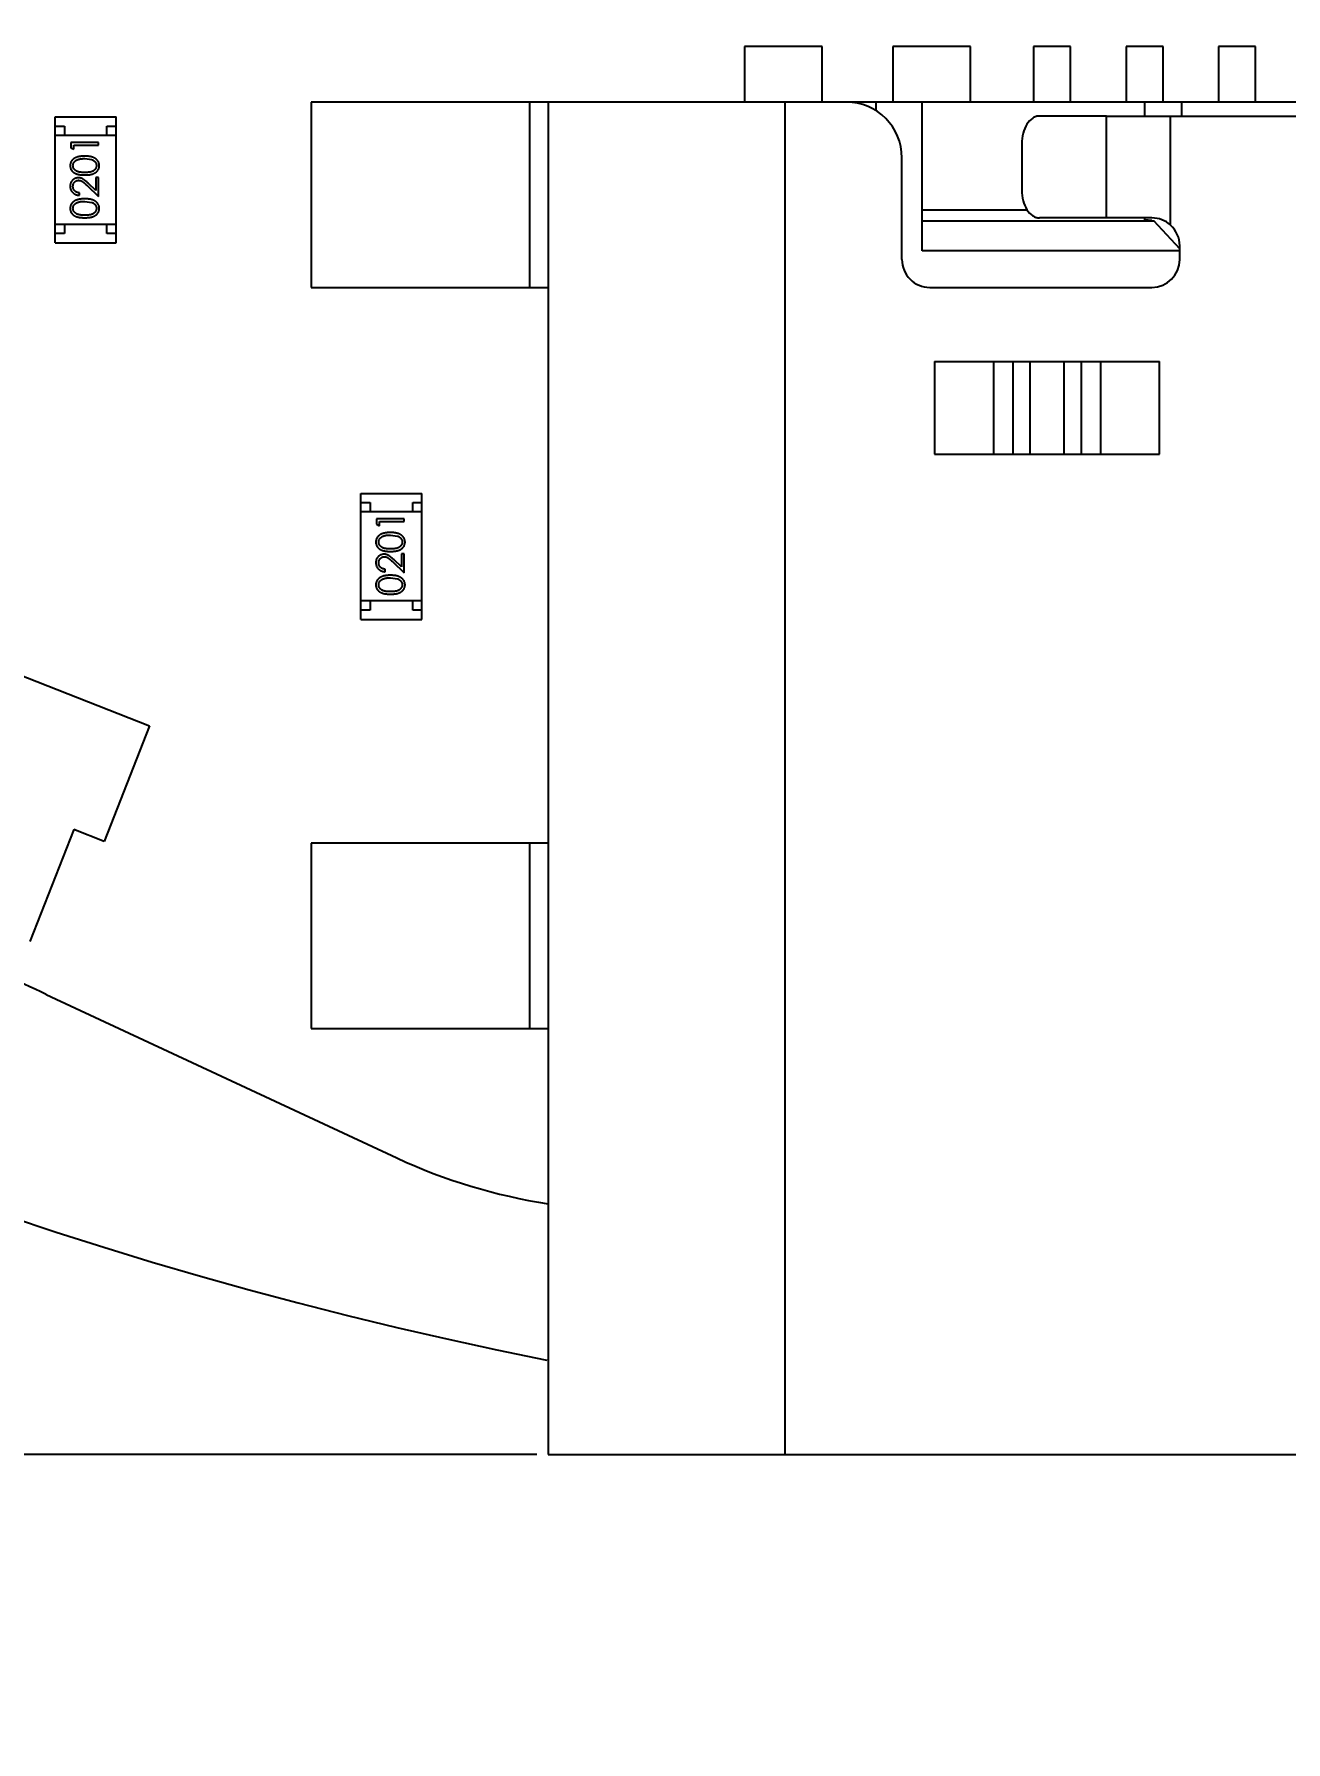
# Model space of a CAD drawing. Header units: inches. Extents: x 398 to 599, y 40 to 151.
# Drawn here: x 546.5 to 553.26, y 68.3 to 77.52 of the extents above; entities that cross this region are included whole.
import ezdxf

# ---------------------------------------------------------------- set-up
doc = ezdxf.new("R2010")
doc.units = ezdxf.units.IN
doc.header["$LTSCALE"] = 1.21
doc.header["$MEASUREMENT"] = 0
doc.header["$PDMODE"] = 3
doc.header["$PDSIZE"] = 0.3125
doc.layers.get('0').update_dxf_attribs({"linetype": 'CONTINUOUS'})
doc.layers.get('Defpoints').update_dxf_attribs({"linetype": 'CONTINUOUS'})
doc.layers.add('DIM', color=3, linetype='CONTINUOUS')
doc.styles.get("Standard").update_dxf_attribs({"font": 'txt', "width": 0.8})
doc.dimstyles.get("Standard").update_dxf_attribs({"dimtxt": 0.15625, "dimasz": 0.1875, "dimexe": 0.125, "dimexo": 0.0625, "dimgap": 0.09, "dimtad": 0, "dimtih": 1, "dimtoh": 1, "dimzin": 4, "dimdsep": 46, "dimtxsty": 'Standard', "dimblk": '_FILLED', "dimblk1": '_FILLED', "dimblk2": '_FILLED', "dimcen": 0.09, "dimazin": 1, "dimtp": 0.01, "dimtm": 0.01, "dimtfac": 1, "dimtofl": 0, "dimtmove": 0, "dimatfit": 3, "dimldrblk": '_FILLED', "dimfxl": 1, "dimtolj": 1, "dimtzin": 4, "dimarcsym": 0})

# ---------------------------------------------------------------- blocks, each defined once
blk = doc.blocks.new('_FILLED')
at = {"color": 0, "linetype": 'ByBlock'}
blk.add_solid([(0, 0), (-1, 0.1667), (-1, -0.1667)], dxfattribs=at)
blk = doc.blocks.new('*D67')
at = {"layer": 'Defpoints', "color": 0}
for p in [(521.3768, 92.925), (527.3329, 92.925), (549.2812, 69.8553)]:
    blk.add_point(p, dxfattribs=at)
at = {"layer": 'DIM', "color": 0, "lineweight": -2}
for p, q in [((527.2704, 92.925), (521.2518, 92.925)), ((521.3768, 90.925), (521.3768, 84.5468)), ((521.3768, 71.8553), (521.3768, 78.2335)), ((549.2187, 69.8553), (521.2518, 69.8553))]:
    blk.add_line(p, q, dxfattribs=at)
at = {"layer": 'DIM', "color": 0, "lineweight": -2, "xscale": 2, "yscale": 2, "zscale": 2}
for p, rotation in [((521.3768, 92.925), 90), ((521.3768, 69.8553), 270)]:
    blk.add_blockref('_FILLED', p, dxfattribs=dict(at, rotation=rotation))
at = {"layer": 'DIM', "color": 0, "insert": (521.3768, 81.3902), "char_height": 2, "attachment_point": 5, "rotation": 90}
blk.add_mtext('\\A1;23.07', dxfattribs=at)
blk = doc.blocks.new('*D70')
at = {"layer": 'Defpoints', "color": 0}
for p in [(537.241, 87.005), (553.751, 68.4022), (537.241, 64.8591)]:
    blk.add_point(p, dxfattribs=at)
at = {"layer": 'DIM', "color": 0, "lineweight": -2}
for p, q in [((537.241, 86.9425), (537.241, 64.7341)), ((553.751, 68.3397), (553.751, 64.7341)), ((539.241, 64.8591), (542.7394, 64.8591)), ((551.751, 64.8591), (548.2527, 64.8591))]:
    blk.add_line(p, q, dxfattribs=at)
at = {"layer": 'DIM', "color": 0, "lineweight": -2, "xscale": 2, "yscale": 2, "zscale": 2, "rotation": 180}
blk.add_blockref('_FILLED', (537.241, 64.8591), dxfattribs=at)
at = {"layer": 'DIM', "color": 0, "lineweight": -2, "xscale": 2, "yscale": 2, "zscale": 2}
blk.add_blockref('_FILLED', (553.751, 64.8591), dxfattribs=at)
at = {"layer": 'DIM', "color": 0, "insert": (545.496, 64.8591), "char_height": 2, "attachment_point": 5}
blk.add_mtext('\\A1;16.51', dxfattribs=at)

msp = doc.modelspace()

# ---------------------------------------------------------------- linework, layer by layer
at = {"color": 7, "linetype": 'Continuous'}
for p, q in [((550.3412, 77.4553), (550.3412, 77.1553)), ((550.7612, 77.4553), (550.3412, 77.4553)), ((550.7612, 77.1553), (550.7612, 77.4553)), ((551.1412, 77.4553), (551.1412, 77.1553)), ((551.5612, 77.4553), (551.1412, 77.4553)), ((551.5612, 77.1553), (551.5612, 77.4553)), ((551.9012, 77.4553), (551.9012, 77.1553)), ((552.1012, 77.4553), (551.9012, 77.4553)), ((552.1012, 77.1553), (552.1012, 77.4553)), ((552.4012, 77.4553), (552.4012, 77.1553)), ((552.6012, 77.4553), (552.4012, 77.4553)), ((552.6012, 77.1553), (552.6012, 77.4553)), ((552.9012, 77.4553), (552.9012, 77.1553)), ((553.1012, 77.4553), (552.9012, 77.4553)), ((553.1012, 77.1553), (553.1012, 77.4553)), ((546.6182, 76.3952), (546.6182, 77.0752)), ((546.6182, 77.0752), (546.9482, 77.0752)), ((546.9482, 76.3952), (546.9482, 77.0752)), ((548.0012, 77.1553), (548.0012, 76.1553)), ((559.5012, 77.1553), (548.0012, 77.1553)), ((549.1812, 76.1553), (549.1812, 77.1553)), ((549.2812, 77.1553), (549.2812, 69.8553)), ((550.5612, 69.8553), (550.5612, 77.1553)), ((551.0512, 77.1075), (551.0512, 77.1553)), ((551.3012, 76.3522), (551.3012, 77.1553)), ((552.2953, 77.0803), (551.9346, 77.0803)), ((552.2953, 76.5303), (552.2951, 77.0803)), ((552.2954, 77.0803), (555.2065, 77.0803)), ((552.5012, 77.1553), (552.5012, 77.0803)), ((552.6414, 76.4919), (552.6411, 77.0803)), ((552.7012, 77.1553), (552.7012, 77.0803)), ((546.6182, 77.0252), (546.6682, 77.0252)), ((546.9482, 76.9752), (546.6182, 76.9752)), ((546.6682, 77.0252), (546.6682, 76.9752)), ((546.8982, 76.9752), (546.8982, 77.0252)), ((546.8982, 77.0252), (546.9482, 77.0252)), ((546.7029, 76.937), (546.7029, 76.9093)), ((546.8529, 76.937), (546.7029, 76.937)), ((546.7029, 76.9093), (546.7183, 76.9005)), ((546.7183, 76.9005), (546.7183, 76.9235)), ((546.7183, 76.9235), (546.8529, 76.9235)), ((546.8529, 76.9235), (546.8529, 76.937)), ((551.8382, 76.9303), (551.8382, 76.6803)), ((546.7779, 76.8505), (546.8156, 76.8448)), ((551.1912, 76.3053), (551.1912, 76.8553)), ((546.7909, 76.7048), (546.8529, 76.6466)), ((546.8375, 76.6787), (546.7975, 76.7163)), ((546.8375, 76.7485), (546.8375, 76.6787)), ((546.8529, 76.7485), (546.8375, 76.7485)), ((546.8529, 76.6466), (546.8529, 76.7485)), ((546.7491, 76.6524), (546.7491, 76.6658)), ((546.7779, 76.6197), (546.8156, 76.614)), ((551.8694, 76.5722), (551.3012, 76.5722)), ((551.3012, 76.5153), (552.5518, 76.5153)), ((552.2954, 76.5303), (551.9346, 76.5303)), ((552.5412, 76.5303), (552.2955, 76.5303)), ((552.5012, 76.5303), (552.5012, 76.5197)), ((552.54, 76.5163), (552.5012, 76.5197)), ((552.6912, 76.3631), (552.5518, 76.5153)), ((546.9482, 76.4952), (546.6182, 76.4952)), ((546.6682, 76.4452), (546.6182, 76.4452)), ((546.6682, 76.4952), (546.6682, 76.4452)), ((546.8982, 76.4452), (546.8982, 76.4952)), ((546.9482, 76.4452), (546.8982, 76.4452)), ((546.6182, 76.3952), (546.9482, 76.3952)), ((552.6912, 76.3522), (551.3012, 76.3522)), ((552.6912, 76.3053), (552.6912, 76.3803)), ((548.0012, 76.1553), (549.2812, 76.1553)), ((551.3412, 76.1553), (552.5412, 76.1553)), ((551.3678, 75.7553), (551.3678, 75.2553)), ((551.3678, 75.7553), (552.5827, 75.7553)), ((551.6876, 75.2553), (551.6876, 75.7553)), ((551.791, 75.2553), (551.791, 75.7553)), ((551.8824, 75.7553), (551.8824, 75.2553)), ((552.0681, 75.2553), (552.0681, 75.7553)), ((552.1595, 75.7553), (552.1595, 75.2553)), ((552.2629, 75.7553), (552.2629, 75.2553)), ((552.5827, 75.2553), (552.5827, 75.7553)), ((551.3678, 75.2553), (552.5827, 75.2553)), ((548.2692, 74.3632), (548.2692, 75.0432)), ((548.2692, 75.0432), (548.5992, 75.0432)), ((548.5992, 74.3632), (548.5992, 75.0432)), ((548.2692, 74.9932), (548.3192, 74.9932)), ((548.3192, 74.9932), (548.3192, 74.9432)), ((548.5492, 74.9432), (548.5492, 74.9932)), ((548.5492, 74.9932), (548.5992, 74.9932)), ((548.5992, 74.9432), (548.2692, 74.9432)), ((548.3539, 74.905), (548.3539, 74.8773)), ((548.5039, 74.905), (548.3539, 74.905)), ((548.3539, 74.8773), (548.3693, 74.8685)), ((548.3693, 74.8685), (548.3693, 74.8915)), ((548.3693, 74.8915), (548.5039, 74.8915)), ((548.5039, 74.8915), (548.5039, 74.905)), ((548.4289, 74.8185), (548.4666, 74.8128)), ((548.4419, 74.6728), (548.5039, 74.6146)), ((548.4885, 74.6467), (548.4485, 74.6843)), ((548.4885, 74.7165), (548.4885, 74.6467)), ((548.5039, 74.7165), (548.4885, 74.7165)), ((548.5039, 74.6146), (548.5039, 74.7165)), ((548.4001, 74.6204), (548.4001, 74.6338)), ((548.4289, 74.5877), (548.4666, 74.582)), ((545.5001, 74.4293), (547.1283, 73.7879)), ((548.5992, 74.4632), (548.2692, 74.4632)), ((548.3192, 74.4132), (548.2692, 74.4132)), ((548.3192, 74.4632), (548.3192, 74.4132)), ((548.5492, 74.4132), (548.5492, 74.4632)), ((548.5992, 74.4132), (548.5492, 74.4132)), ((548.2692, 74.3632), (548.5992, 74.3632)), ((547.1283, 73.7879), (546.8827, 73.1645)), ((546.7199, 73.2287), (546.4817, 72.6239)), ((546.8827, 73.1645), (546.7199, 73.2287)), ((548.0012, 73.1553), (548.0012, 72.1553)), ((549.2812, 73.1553), (548.0012, 73.1553)), ((549.1812, 72.1553), (549.1812, 73.1553)), ((546.5702, 72.3386), (548.4627, 71.4561)), ((548.0012, 72.1553), (549.2812, 72.1553)), ((549.2812, 69.8553), (558.2212, 69.8553))]:
    msp.add_line(p, q, dxfattribs=at)
for centre, radius, start, end in [((553.751, 92.925), 23, 281.22586, 258.77532), ((553.751, 92.925), 22.75, 294.44334, 241.13427), ((550.8912, 76.8553), 0.3, 0.00001, 90.00001), ((552.5409, 76.3792), 0.1511, 48.27528, 89.87096), ((552.5412, 76.3803), 0.15, 0.00001, 48.07079), ((551.3412, 76.3053), 0.15, 180, 270.00001), ((552.5412, 76.3053), 0.15, 270.00001, 0.00001), ((538.1179, 54.2124), 20, 65, 68.00989), ((549.7305, 74.175), 3, 245, 261.38299)]:
    msp.add_arc(centre, radius, start, end, dxfattribs=at)
for points, knots in [([(551.9346, 77.0803), (551.9283, 77.0803), (551.9152, 77.0782), (551.8896, 77.0659), (551.8625, 77.0355), (551.8427, 76.9868), (551.8382, 76.9496), (551.8382, 76.9303)], [0, 0, 0, 0, 0.097524, 0.200194, 0.431584, 0.703158, 1, 1, 1, 1]), ([(546.778, 76.8639), (546.7757, 76.8639), (546.7712, 76.8638), (546.7646, 76.8635), (546.7584, 76.863), (546.7526, 76.8623), (546.7471, 76.8613), (546.742, 76.8602), (546.7372, 76.8587), (546.7328, 76.8571), (546.7287, 76.8553), (546.7249, 76.8534), (546.7213, 76.8513), (546.718, 76.8491), (546.715, 76.8466), (546.7122, 76.8441), (546.7097, 76.8414), (546.7075, 76.8385), (546.7055, 76.8355), (546.7038, 76.8324), (546.7023, 76.8292), (546.7012, 76.826), (546.7002, 76.8226), (546.6995, 76.8192), (546.6991, 76.8157), (546.6991, 76.8133), (546.6991, 76.8121)], [0, 0, 0, 0, 0.065278, 0.127205, 0.186168, 0.241675, 0.294115, 0.343609, 0.390387, 0.434463, 0.476646, 0.517002, 0.555936, 0.593716, 0.630057, 0.665601, 0.700745, 0.734917, 0.768681, 0.802087, 0.834849, 0.867433, 0.900138, 0.932806, 0.966212, 1, 1, 1, 1]), ([(546.6991, 76.8121), (546.6991, 76.811), (546.6991, 76.8086), (546.6996, 76.8052), (546.7002, 76.8018), (546.7012, 76.7985), (546.7023, 76.7953), (546.7038, 76.7922), (546.7055, 76.7892), (546.7074, 76.7862), (546.7097, 76.7834), (546.7121, 76.7807), (546.7148, 76.7783), (546.7178, 76.7759), (546.721, 76.7738), (546.7244, 76.7717), (546.7281, 76.7699), (546.7321, 76.7683), (546.7364, 76.7668), (546.7411, 76.7655), (546.7462, 76.7644), (546.7518, 76.7635), (546.7577, 76.7628), (546.7641, 76.7623), (546.7709, 76.762), (546.7756, 76.762), (546.778, 76.762)], [0, 0, 0, 0, 0.033742, 0.066533, 0.099153, 0.13154, 0.164087, 0.196563, 0.229707, 0.263315, 0.297504, 0.331686, 0.366482, 0.4021, 0.438958, 0.476748, 0.515985, 0.556589, 0.599519, 0.645765, 0.695487, 0.748721, 0.805687, 0.866754, 0.931405, 1, 1, 1, 1]), ([(546.7145, 76.8126), (546.7146, 76.8142), (546.7147, 76.8175), (546.716, 76.8224), (546.7181, 76.827), (546.7205, 76.8308), (546.7227, 76.8336), (546.7248, 76.8357), (546.727, 76.8377), (546.7295, 76.8395), (546.7322, 76.8411), (546.7351, 76.8427), (546.7383, 76.8441), (546.7417, 76.8455), (546.7454, 76.8466), (546.7493, 76.8477), (546.7535, 76.8485), (546.7579, 76.8492), (546.7625, 76.8498), (546.7674, 76.8502), (546.7726, 76.8504), (546.7761, 76.8504), (546.7779, 76.8505)], [0, 0, 0, 0, 0.059689, 0.119507, 0.181075, 0.246162, 0.279894, 0.314468, 0.350403, 0.387474, 0.426147, 0.466624, 0.508745, 0.553328, 0.600058, 0.649177, 0.700552, 0.754894, 0.811825, 0.871514, 0.934319, 1, 1, 1, 1]), ([(546.7779, 76.7755), (546.7759, 76.7755), (546.772, 76.7755), (546.7664, 76.7757), (546.7611, 76.7761), (546.7562, 76.7766), (546.7516, 76.7772), (546.7475, 76.778), (546.7437, 76.7789), (546.7403, 76.78), (546.7372, 76.7813), (546.7343, 76.7826), (546.7316, 76.7841), (546.7291, 76.7858), (546.7268, 76.7875), (546.7246, 76.7894), (546.7227, 76.7914), (546.7205, 76.7943), (546.7181, 76.798), (546.716, 76.8027), (546.7147, 76.8076), (546.7146, 76.8109), (546.7145, 76.8126)], [0, 0, 0, 0, 0.073302, 0.142286, 0.206253, 0.266017, 0.321612, 0.372532, 0.419497, 0.462398, 0.502825, 0.541489, 0.579034, 0.615143, 0.650298, 0.684912, 0.718701, 0.752189, 0.817245, 0.879117, 0.939613, 1, 1, 1, 1]), ([(546.8414, 76.8126), (546.8413, 76.8109), (546.8411, 76.8076), (546.8398, 76.8028), (546.8378, 76.798), (546.8354, 76.7943), (546.8331, 76.7914), (546.8312, 76.7894), (546.829, 76.7875), (546.8267, 76.7857), (546.8242, 76.7841), (546.8215, 76.7826), (546.8186, 76.7812), (546.8155, 76.78), (546.8121, 76.7789), (546.8083, 76.778), (546.8041, 76.7772), (546.7996, 76.7765), (546.7947, 76.7761), (546.7895, 76.7757), (546.7838, 76.7755), (546.7799, 76.7755), (546.7779, 76.7755)], [0, 0, 0, 0, 0.060034, 0.120278, 0.182348, 0.247919, 0.281641, 0.315701, 0.350322, 0.385703, 0.421819, 0.459196, 0.497866, 0.538301, 0.58121, 0.628183, 0.679403, 0.734699, 0.794074, 0.858416, 0.927049, 1, 1, 1, 1]), ([(546.8568, 76.8121), (546.8568, 76.8133), (546.8567, 76.8157), (546.8563, 76.8192), (546.8556, 76.8227), (546.8547, 76.826), (546.8535, 76.8293), (546.852, 76.8325), (546.8503, 76.8356), (546.8483, 76.8386), (546.846, 76.8415), (546.8435, 76.8442), (546.8407, 76.8468), (546.8377, 76.8492), (546.8344, 76.8514), (546.8308, 76.8535), (546.827, 76.8554), (546.823, 76.8572), (546.8186, 76.8588), (546.8138, 76.8602), (546.8087, 76.8613), (546.8033, 76.8623), (546.7975, 76.863), (546.7913, 76.8636), (546.7848, 76.8638), (546.7803, 76.8639), (546.778, 76.8639)], [0, 0, 0, 0, 0.033824, 0.067298, 0.10028, 0.133019, 0.165736, 0.198792, 0.232372, 0.266409, 0.301016, 0.336196, 0.371972, 0.408574, 0.446394, 0.485225, 0.525372, 0.567224, 0.611081, 0.65775, 0.70702, 0.759235, 0.814484, 0.873227, 0.934937, 1, 1, 1, 1]), ([(546.778, 76.762), (546.7804, 76.762), (546.785, 76.762), (546.7918, 76.7623), (546.7981, 76.7628), (546.8041, 76.7636), (546.8096, 76.7645), (546.8148, 76.7655), (546.8195, 76.7668), (546.8238, 76.7683), (546.8278, 76.77), (546.8315, 76.7719), (546.835, 76.7739), (546.8382, 76.7761), (546.8412, 76.7784), (546.8439, 76.7809), (546.8463, 76.7835), (546.8485, 76.7863), (546.8505, 76.7892), (546.8522, 76.7923), (546.8536, 76.7953), (546.8547, 76.7985), (546.8557, 76.8018), (546.8563, 76.8052), (546.8567, 76.8086), (546.8568, 76.811), (546.8568, 76.8121)], [0, 0, 0, 0, 0.068113, 0.132564, 0.193427, 0.250218, 0.303569, 0.353576, 0.400235, 0.443586, 0.484619, 0.524292, 0.56238, 0.599049, 0.63494, 0.669782, 0.704009, 0.737842, 0.771098, 0.803896, 0.836415, 0.868639, 0.900715, 0.933378, 0.966213, 1, 1, 1, 1]), ([(546.8156, 76.8448), (546.8167, 76.8444), (546.8187, 76.8436), (546.8217, 76.8423), (546.8244, 76.8408), (546.8269, 76.8392), (546.8292, 76.8375), (546.8314, 76.8356), (546.8333, 76.8336), (546.8355, 76.8308), (546.8379, 76.8271), (546.8399, 76.8224), (546.8412, 76.8176), (546.8413, 76.8143), (546.8414, 76.8126)], [0, 0, 0, 0, 0.075949, 0.148549, 0.218996, 0.286119, 0.351826, 0.416074, 0.478265, 0.540325, 0.660405, 0.774606, 0.887187, 1, 1, 1, 1]), ([(546.7437, 76.7466), (546.7422, 76.7466), (546.7393, 76.7465), (546.735, 76.7459), (546.7308, 76.7449), (546.7268, 76.7436), (546.723, 76.7418), (546.7193, 76.7396), (546.7157, 76.7371), (546.7123, 76.7341), (546.7092, 76.7309), (546.7065, 76.7274), (546.7042, 76.7236), (546.7023, 76.7196), (546.7009, 76.7154), (546.6999, 76.7109), (546.6992, 76.7062), (546.6991, 76.7029), (546.6991, 76.7013)], [0, 0, 0, 0, 0.06271, 0.123347, 0.183401, 0.242828, 0.302097, 0.36242, 0.423725, 0.487032, 0.550491, 0.612709, 0.674265, 0.73617, 0.799211, 0.863483, 0.930525, 1, 1, 1, 1]), ([(546.6991, 76.7013), (546.6991, 76.6996), (546.6992, 76.6963), (546.6999, 76.6915), (546.701, 76.6869), (546.7025, 76.6824), (546.7045, 76.6782), (546.7069, 76.6742), (546.7098, 76.6704), (546.7131, 76.6668), (546.7167, 76.6636), (546.7206, 76.6607), (546.7248, 76.6583), (546.7292, 76.6562), (546.7338, 76.6546), (546.7387, 76.6534), (546.7438, 76.6526), (546.7473, 76.6525), (546.7491, 76.6524)], [0, 0, 0, 0, 0.06445, 0.126725, 0.187421, 0.247417, 0.306749, 0.366595, 0.427749, 0.490235, 0.553031, 0.614805, 0.676505, 0.738096, 0.801021, 0.864897, 0.931209, 1, 1, 1, 1]), ([(546.7145, 76.7006), (546.7145, 76.7017), (546.7146, 76.7039), (546.715, 76.7072), (546.7157, 76.7103), (546.7167, 76.7132), (546.7179, 76.7161), (546.7195, 76.7188), (546.7213, 76.7213), (546.7234, 76.7237), (546.7257, 76.7259), (546.7281, 76.7278), (546.7306, 76.7295), (546.7333, 76.7309), (546.736, 76.7319), (546.7389, 76.7326), (546.7418, 76.7331), (546.7439, 76.7331), (546.7449, 76.7331)], [0, 0, 0, 0, 0.068027, 0.133505, 0.19695, 0.26027, 0.322741, 0.384982, 0.448465, 0.513424, 0.578224, 0.640011, 0.700094, 0.760067, 0.819012, 0.877878, 0.938035, 1, 1, 1, 1]), ([(546.7491, 76.6658), (546.7478, 76.666), (546.7451, 76.6662), (546.7414, 76.667), (546.7378, 76.6679), (546.7345, 76.6691), (546.7314, 76.6707), (546.7286, 76.6724), (546.7259, 76.6744), (546.7235, 76.6766), (546.7214, 76.6791), (546.7195, 76.6817), (546.718, 76.6845), (546.7167, 76.6874), (546.7157, 76.6905), (546.715, 76.6937), (546.7146, 76.6971), (546.7145, 76.6994), (546.7145, 76.7006)], [0, 0, 0, 0, 0.073648, 0.143686, 0.210962, 0.275557, 0.338064, 0.399311, 0.4594, 0.51934, 0.579024, 0.637809, 0.695959, 0.754122, 0.813113, 0.873453, 0.935561, 1, 1, 1, 1]), ([(546.7975, 76.7163), (546.796, 76.7177), (546.793, 76.7205), (546.7886, 76.7244), (546.7845, 76.728), (546.7806, 76.7312), (546.777, 76.734), (546.7736, 76.7365), (546.7705, 76.7386), (546.7666, 76.7409), (546.7619, 76.7432), (546.756, 76.7452), (546.7499, 76.7464), (546.7458, 76.7465), (546.7437, 76.7466)], [0, 0, 0, 0, 0.09953, 0.192079, 0.277712, 0.357454, 0.429648, 0.495771, 0.555538, 0.608657, 0.707578, 0.804328, 0.901298, 1, 1, 1, 1]), ([(546.7449, 76.7331), (546.7465, 76.7331), (546.7497, 76.733), (546.7545, 76.7319), (546.7592, 76.7302), (546.763, 76.7282), (546.7661, 76.7262), (546.7688, 76.7243), (546.7717, 76.722), (546.775, 76.7193), (546.7785, 76.7162), (546.7824, 76.7128), (546.7865, 76.7089), (546.7894, 76.7062), (546.7909, 76.7048)], [0, 0, 0, 0, 0.088014, 0.174976, 0.2638, 0.355443, 0.406413, 0.465519, 0.533076, 0.609353, 0.693899, 0.787171, 0.889197, 1, 1, 1, 1]), ([(546.778, 76.6331), (546.7757, 76.6331), (546.7712, 76.6331), (546.7646, 76.6328), (546.7584, 76.6322), (546.7526, 76.6315), (546.7471, 76.6305), (546.742, 76.6294), (546.7372, 76.628), (546.7328, 76.6264), (546.7287, 76.6245), (546.7249, 76.6226), (546.7213, 76.6205), (546.718, 76.6183), (546.715, 76.6159), (546.7122, 76.6133), (546.7097, 76.6106), (546.7075, 76.6077), (546.7055, 76.6047), (546.7038, 76.6016), (546.7023, 76.5985), (546.7012, 76.5952), (546.7002, 76.5919), (546.6995, 76.5884), (546.6991, 76.5849), (546.6991, 76.5826), (546.6991, 76.5814)], [0, 0, 0, 0, 0.065278, 0.127205, 0.186168, 0.241675, 0.294115, 0.343609, 0.390387, 0.434463, 0.476646, 0.517002, 0.555936, 0.593716, 0.630057, 0.665601, 0.700745, 0.734917, 0.768681, 0.802087, 0.834849, 0.867433, 0.900138, 0.932806, 0.966212, 1, 1, 1, 1]), ([(546.7145, 76.5818), (546.7146, 76.5835), (546.7147, 76.5867), (546.716, 76.5916), (546.7181, 76.5963), (546.7205, 76.6), (546.7227, 76.6029), (546.7248, 76.6049), (546.727, 76.6069), (546.7295, 76.6087), (546.7322, 76.6104), (546.7351, 76.6119), (546.7383, 76.6134), (546.7417, 76.6147), (546.7454, 76.6158), (546.7493, 76.6169), (546.7535, 76.6177), (546.7579, 76.6185), (546.7625, 76.619), (546.7674, 76.6194), (546.7726, 76.6196), (546.7761, 76.6197), (546.7779, 76.6197)], [0, 0, 0, 0, 0.059689, 0.119507, 0.181075, 0.246162, 0.279894, 0.314468, 0.350403, 0.387474, 0.426147, 0.466624, 0.508745, 0.553328, 0.600058, 0.649177, 0.700552, 0.754894, 0.811825, 0.871514, 0.934319, 1, 1, 1, 1]), ([(546.8568, 76.5814), (546.8568, 76.5826), (546.8567, 76.5849), (546.8563, 76.5885), (546.8556, 76.5919), (546.8547, 76.5952), (546.8535, 76.5985), (546.852, 76.6017), (546.8503, 76.6048), (546.8483, 76.6078), (546.846, 76.6107), (546.8435, 76.6134), (546.8407, 76.616), (546.8377, 76.6184), (546.8344, 76.6207), (546.8308, 76.6227), (546.827, 76.6247), (546.823, 76.6265), (546.8186, 76.6281), (546.8138, 76.6294), (546.8087, 76.6306), (546.8033, 76.6315), (546.7975, 76.6322), (546.7913, 76.6328), (546.7848, 76.6331), (546.7803, 76.6331), (546.778, 76.6331)], [0, 0, 0, 0, 0.033824, 0.067298, 0.10028, 0.133019, 0.165736, 0.198792, 0.232372, 0.266409, 0.301016, 0.336196, 0.371972, 0.408574, 0.446394, 0.485225, 0.525372, 0.567224, 0.611081, 0.65775, 0.70702, 0.759235, 0.814484, 0.873227, 0.934937, 1, 1, 1, 1]), ([(546.8156, 76.614), (546.8167, 76.6136), (546.8187, 76.6129), (546.8217, 76.6115), (546.8244, 76.6101), (546.8269, 76.6085), (546.8292, 76.6067), (546.8314, 76.6049), (546.8333, 76.6029), (546.8355, 76.6), (546.8379, 76.5964), (546.8399, 76.5917), (546.8412, 76.5868), (546.8413, 76.5835), (546.8414, 76.5818)], [0, 0, 0, 0, 0.075949, 0.148549, 0.218996, 0.286119, 0.351826, 0.416074, 0.478265, 0.540325, 0.660405, 0.774606, 0.887187, 1, 1, 1, 1]), ([(551.8382, 76.6803), (551.8382, 76.661), (551.8427, 76.6239), (551.8625, 76.5751), (551.8896, 76.5447), (551.9152, 76.5324), (551.9283, 76.5303), (551.9346, 76.5303)], [0, 0, 0, 0, 0.296842, 0.568417, 0.799806, 0.902476, 1, 1, 1, 1]), ([(546.6991, 76.5814), (546.6991, 76.5802), (546.6991, 76.5779), (546.6996, 76.5744), (546.7002, 76.571), (546.7012, 76.5677), (546.7023, 76.5645), (546.7038, 76.5614), (546.7055, 76.5584), (546.7074, 76.5554), (546.7097, 76.5526), (546.7121, 76.5499), (546.7148, 76.5475), (546.7178, 76.5452), (546.721, 76.543), (546.7244, 76.541), (546.7281, 76.5392), (546.7321, 76.5375), (546.7364, 76.536), (546.7411, 76.5347), (546.7462, 76.5336), (546.7518, 76.5328), (546.7577, 76.5321), (546.7641, 76.5316), (546.7709, 76.5313), (546.7756, 76.5312), (546.778, 76.5312)], [0, 0, 0, 0, 0.033742, 0.066533, 0.099153, 0.13154, 0.164087, 0.196563, 0.229707, 0.263315, 0.297504, 0.331686, 0.366482, 0.4021, 0.438958, 0.476748, 0.515985, 0.556589, 0.599519, 0.645765, 0.695487, 0.748721, 0.805687, 0.866754, 0.931405, 1, 1, 1, 1]), ([(546.7779, 76.5447), (546.7759, 76.5447), (546.772, 76.5447), (546.7664, 76.545), (546.7611, 76.5453), (546.7562, 76.5458), (546.7516, 76.5464), (546.7475, 76.5473), (546.7437, 76.5482), (546.7403, 76.5493), (546.7372, 76.5505), (546.7343, 76.5518), (546.7316, 76.5533), (546.7291, 76.555), (546.7268, 76.5567), (546.7246, 76.5586), (546.7227, 76.5606), (546.7205, 76.5635), (546.7181, 76.5672), (546.716, 76.5719), (546.7147, 76.5768), (546.7146, 76.5802), (546.7145, 76.5818)], [0, 0, 0, 0, 0.073302, 0.142286, 0.206253, 0.266017, 0.321612, 0.372532, 0.419497, 0.462398, 0.502825, 0.541489, 0.579034, 0.615143, 0.650298, 0.684912, 0.718701, 0.752189, 0.817245, 0.879117, 0.939613, 1, 1, 1, 1]), ([(546.8414, 76.5818), (546.8413, 76.5802), (546.8411, 76.5769), (546.8398, 76.572), (546.8378, 76.5673), (546.8354, 76.5635), (546.8331, 76.5606), (546.8312, 76.5586), (546.829, 76.5567), (546.8267, 76.5549), (546.8242, 76.5533), (546.8215, 76.5518), (546.8186, 76.5505), (546.8155, 76.5492), (546.8121, 76.5481), (546.8083, 76.5472), (546.8041, 76.5464), (546.7996, 76.5458), (546.7947, 76.5453), (546.7895, 76.545), (546.7838, 76.5447), (546.7799, 76.5447), (546.7779, 76.5447)], [0, 0, 0, 0, 0.060034, 0.120278, 0.182348, 0.247919, 0.281641, 0.315701, 0.350322, 0.385703, 0.421819, 0.459196, 0.497866, 0.538301, 0.58121, 0.628183, 0.679403, 0.734699, 0.794074, 0.858416, 0.927049, 1, 1, 1, 1]), ([(546.778, 76.5312), (546.7804, 76.5312), (546.785, 76.5313), (546.7918, 76.5316), (546.7981, 76.5321), (546.8041, 76.5328), (546.8096, 76.5337), (546.8148, 76.5347), (546.8195, 76.5361), (546.8238, 76.5376), (546.8278, 76.5393), (546.8315, 76.5411), (546.835, 76.5431), (546.8382, 76.5453), (546.8412, 76.5476), (546.8439, 76.5501), (546.8463, 76.5528), (546.8485, 76.5555), (546.8505, 76.5585), (546.8522, 76.5615), (546.8536, 76.5646), (546.8547, 76.5678), (546.8557, 76.571), (546.8563, 76.5744), (546.8567, 76.5779), (546.8568, 76.5802), (546.8568, 76.5814)], [0, 0, 0, 0, 0.068113, 0.132564, 0.193427, 0.250218, 0.303569, 0.353576, 0.400235, 0.443586, 0.484619, 0.524292, 0.56238, 0.599049, 0.63494, 0.669782, 0.704009, 0.737842, 0.771098, 0.803896, 0.836415, 0.868639, 0.900715, 0.933378, 0.966213, 1, 1, 1, 1]), ([(548.429, 74.8319), (548.4267, 74.8319), (548.4222, 74.8318), (548.4156, 74.8316), (548.4094, 74.831), (548.4036, 74.8303), (548.3981, 74.8293), (548.393, 74.8282), (548.3882, 74.8267), (548.3838, 74.8251), (548.3797, 74.8233), (548.3759, 74.8214), (548.3723, 74.8193), (548.369, 74.8171), (548.366, 74.8146), (548.3632, 74.8121), (548.3607, 74.8094), (548.3585, 74.8065), (548.3565, 74.8035), (548.3548, 74.8004), (548.3533, 74.7972), (548.3522, 74.794), (548.3512, 74.7906), (548.3505, 74.7872), (548.3502, 74.7837), (548.3501, 74.7813), (548.3501, 74.7801)], [0, 0, 0, 0, 0.065278, 0.127205, 0.186168, 0.241675, 0.294115, 0.343609, 0.390387, 0.434463, 0.476646, 0.517002, 0.555936, 0.593716, 0.630057, 0.665601, 0.700745, 0.734917, 0.768681, 0.802087, 0.834849, 0.867433, 0.900138, 0.932806, 0.966212, 1, 1, 1, 1]), ([(548.3501, 74.7801), (548.3501, 74.779), (548.3501, 74.7766), (548.3506, 74.7732), (548.3512, 74.7698), (548.3522, 74.7665), (548.3533, 74.7633), (548.3548, 74.7602), (548.3565, 74.7572), (548.3584, 74.7542), (548.3607, 74.7514), (548.3631, 74.7487), (548.3658, 74.7463), (548.3688, 74.7439), (548.372, 74.7418), (548.3754, 74.7398), (548.3791, 74.7379), (548.3831, 74.7363), (548.3874, 74.7348), (548.3921, 74.7335), (548.3972, 74.7324), (548.4028, 74.7315), (548.4087, 74.7308), (548.4151, 74.7303), (548.4219, 74.73), (548.4266, 74.73), (548.429, 74.73)], [0, 0, 0, 0, 0.033742, 0.066533, 0.099153, 0.13154, 0.164087, 0.196563, 0.229707, 0.263315, 0.297504, 0.331686, 0.366482, 0.4021, 0.438958, 0.476748, 0.515985, 0.556589, 0.599519, 0.645765, 0.695487, 0.748721, 0.805687, 0.866754, 0.931405, 1, 1, 1, 1]), ([(548.3655, 74.7806), (548.3656, 74.7822), (548.3657, 74.7855), (548.367, 74.7904), (548.3691, 74.795), (548.3715, 74.7988), (548.3737, 74.8016), (548.3758, 74.8037), (548.378, 74.8057), (548.3805, 74.8075), (548.3832, 74.8091), (548.3861, 74.8107), (548.3893, 74.8121), (548.3927, 74.8135), (548.3964, 74.8146), (548.4003, 74.8157), (548.4045, 74.8165), (548.4089, 74.8173), (548.4135, 74.8178), (548.4184, 74.8182), (548.4236, 74.8184), (548.4271, 74.8184), (548.4289, 74.8185)], [0, 0, 0, 0, 0.059689, 0.119507, 0.181075, 0.246162, 0.279894, 0.314468, 0.350403, 0.387474, 0.426147, 0.466624, 0.508745, 0.553328, 0.600058, 0.649177, 0.700552, 0.754894, 0.811825, 0.871514, 0.934319, 1, 1, 1, 1]), ([(548.4289, 74.7435), (548.4269, 74.7435), (548.423, 74.7435), (548.4174, 74.7437), (548.4121, 74.7441), (548.4072, 74.7446), (548.4026, 74.7452), (548.3985, 74.746), (548.3947, 74.7469), (548.3913, 74.748), (548.3882, 74.7493), (548.3853, 74.7506), (548.3826, 74.7521), (548.3801, 74.7538), (548.3778, 74.7555), (548.3757, 74.7574), (548.3737, 74.7594), (548.3715, 74.7623), (548.3691, 74.766), (548.367, 74.7707), (548.3657, 74.7756), (548.3656, 74.7789), (548.3655, 74.7806)], [0, 0, 0, 0, 0.073302, 0.142286, 0.206253, 0.266017, 0.321612, 0.372532, 0.419497, 0.462398, 0.502825, 0.541489, 0.579034, 0.615143, 0.650298, 0.684912, 0.718701, 0.752189, 0.817245, 0.879117, 0.939613, 1, 1, 1, 1]), ([(548.4924, 74.7806), (548.4923, 74.7789), (548.4921, 74.7756), (548.4908, 74.7708), (548.4888, 74.766), (548.4864, 74.7623), (548.4841, 74.7594), (548.4822, 74.7574), (548.48, 74.7555), (548.4777, 74.7537), (548.4752, 74.7521), (548.4725, 74.7506), (548.4696, 74.7492), (548.4665, 74.748), (548.4631, 74.7469), (548.4593, 74.746), (548.4551, 74.7452), (548.4506, 74.7445), (548.4457, 74.7441), (548.4405, 74.7437), (548.4348, 74.7435), (548.4309, 74.7435), (548.4289, 74.7435)], [0, 0, 0, 0, 0.060034, 0.120278, 0.182348, 0.247919, 0.281641, 0.315701, 0.350322, 0.385703, 0.421819, 0.459196, 0.497866, 0.538301, 0.58121, 0.628183, 0.679403, 0.734699, 0.794074, 0.858416, 0.927049, 1, 1, 1, 1]), ([(548.5078, 74.7801), (548.5078, 74.7813), (548.5077, 74.7837), (548.5073, 74.7872), (548.5066, 74.7907), (548.5057, 74.794), (548.5045, 74.7973), (548.503, 74.8005), (548.5013, 74.8036), (548.4993, 74.8066), (548.497, 74.8095), (548.4945, 74.8122), (548.4917, 74.8148), (548.4887, 74.8172), (548.4854, 74.8194), (548.4818, 74.8215), (548.478, 74.8234), (548.474, 74.8252), (548.4696, 74.8268), (548.4648, 74.8282), (548.4597, 74.8293), (548.4543, 74.8303), (548.4485, 74.831), (548.4423, 74.8316), (548.4358, 74.8318), (548.4313, 74.8319), (548.429, 74.8319)], [0, 0, 0, 0, 0.033824, 0.067298, 0.10028, 0.133019, 0.165736, 0.198792, 0.232372, 0.266409, 0.301016, 0.336196, 0.371972, 0.408574, 0.446394, 0.485225, 0.525372, 0.567224, 0.611081, 0.65775, 0.70702, 0.759235, 0.814484, 0.873227, 0.934937, 1, 1, 1, 1]), ([(548.429, 74.73), (548.4314, 74.73), (548.436, 74.73), (548.4428, 74.7303), (548.4491, 74.7308), (548.4551, 74.7316), (548.4606, 74.7325), (548.4658, 74.7335), (548.4705, 74.7348), (548.4748, 74.7364), (548.4788, 74.738), (548.4825, 74.7399), (548.486, 74.7419), (548.4892, 74.7441), (548.4922, 74.7464), (548.4949, 74.7489), (548.4973, 74.7515), (548.4995, 74.7543), (548.5015, 74.7572), (548.5032, 74.7603), (548.5046, 74.7633), (548.5057, 74.7665), (548.5067, 74.7698), (548.5073, 74.7732), (548.5077, 74.7766), (548.5078, 74.779), (548.5078, 74.7801)], [0, 0, 0, 0, 0.068113, 0.132564, 0.193427, 0.250218, 0.303569, 0.353576, 0.400235, 0.443586, 0.484619, 0.524292, 0.56238, 0.599049, 0.63494, 0.669782, 0.704009, 0.737842, 0.771098, 0.803896, 0.836415, 0.868639, 0.900715, 0.933378, 0.966213, 1, 1, 1, 1]), ([(548.4666, 74.8128), (548.4677, 74.8124), (548.4697, 74.8116), (548.4727, 74.8103), (548.4754, 74.8088), (548.4779, 74.8072), (548.4802, 74.8055), (548.4824, 74.8036), (548.4843, 74.8016), (548.4865, 74.7988), (548.4889, 74.7951), (548.4909, 74.7904), (548.4922, 74.7856), (548.4923, 74.7823), (548.4924, 74.7806)], [0, 0, 0, 0, 0.075949, 0.148549, 0.218996, 0.286119, 0.351826, 0.416074, 0.478265, 0.540325, 0.660405, 0.774606, 0.887187, 1, 1, 1, 1]), ([(548.3947, 74.7146), (548.3932, 74.7146), (548.3903, 74.7145), (548.386, 74.7139), (548.3818, 74.7129), (548.3778, 74.7116), (548.374, 74.7098), (548.3703, 74.7076), (548.3667, 74.7051), (548.3633, 74.7021), (548.3602, 74.6989), (548.3575, 74.6954), (548.3552, 74.6916), (548.3533, 74.6876), (548.3519, 74.6834), (548.3509, 74.6789), (548.3502, 74.6742), (548.3501, 74.6709), (548.3501, 74.6693)], [0, 0, 0, 0, 0.06271, 0.123347, 0.183401, 0.242828, 0.302097, 0.36242, 0.423725, 0.487032, 0.550491, 0.612709, 0.674265, 0.73617, 0.799211, 0.863483, 0.930525, 1, 1, 1, 1]), ([(548.3655, 74.6686), (548.3655, 74.6697), (548.3656, 74.6719), (548.366, 74.6752), (548.3667, 74.6783), (548.3677, 74.6812), (548.3689, 74.6841), (548.3705, 74.6868), (548.3723, 74.6893), (548.3744, 74.6917), (548.3767, 74.6939), (548.3791, 74.6958), (548.3816, 74.6975), (548.3843, 74.6989), (548.387, 74.6999), (548.3899, 74.7006), (548.3928, 74.7011), (548.3949, 74.7011), (548.3959, 74.7011)], [0, 0, 0, 0, 0.068027, 0.133505, 0.19695, 0.26027, 0.322741, 0.384982, 0.448465, 0.513424, 0.578224, 0.640011, 0.700094, 0.760067, 0.819012, 0.877878, 0.938035, 1, 1, 1, 1]), ([(548.4485, 74.6843), (548.447, 74.6857), (548.444, 74.6885), (548.4396, 74.6924), (548.4355, 74.696), (548.4316, 74.6992), (548.428, 74.702), (548.4246, 74.7045), (548.4215, 74.7066), (548.4176, 74.7089), (548.4129, 74.7112), (548.407, 74.7132), (548.4009, 74.7144), (548.3968, 74.7145), (548.3947, 74.7146)], [0, 0, 0, 0, 0.09953, 0.192079, 0.277712, 0.357454, 0.429648, 0.495771, 0.555538, 0.608657, 0.707578, 0.804328, 0.901298, 1, 1, 1, 1]), ([(548.3959, 74.7011), (548.3975, 74.7011), (548.4007, 74.701), (548.4055, 74.6999), (548.4102, 74.6982), (548.414, 74.6962), (548.4171, 74.6942), (548.4198, 74.6923), (548.4227, 74.69), (548.426, 74.6873), (548.4295, 74.6842), (548.4334, 74.6808), (548.4375, 74.6769), (548.4404, 74.6742), (548.4419, 74.6728)], [0, 0, 0, 0, 0.088014, 0.174976, 0.2638, 0.355443, 0.406413, 0.465519, 0.533076, 0.609353, 0.693899, 0.787171, 0.889197, 1, 1, 1, 1]), ([(548.3501, 74.6693), (548.3501, 74.6676), (548.3502, 74.6643), (548.3509, 74.6595), (548.352, 74.6549), (548.3535, 74.6504), (548.3555, 74.6462), (548.3579, 74.6422), (548.3608, 74.6384), (548.3641, 74.6348), (548.3677, 74.6316), (548.3716, 74.6287), (548.3758, 74.6263), (548.3802, 74.6242), (548.3848, 74.6226), (548.3897, 74.6214), (548.3948, 74.6206), (548.3983, 74.6205), (548.4001, 74.6204)], [0, 0, 0, 0, 0.06445, 0.126725, 0.187421, 0.247417, 0.306749, 0.366595, 0.427749, 0.490235, 0.553031, 0.614805, 0.676505, 0.738096, 0.801021, 0.864897, 0.931209, 1, 1, 1, 1]), ([(548.429, 74.6011), (548.4267, 74.6011), (548.4222, 74.6011), (548.4156, 74.6008), (548.4094, 74.6002), (548.4036, 74.5995), (548.3981, 74.5985), (548.393, 74.5974), (548.3882, 74.596), (548.3838, 74.5944), (548.3797, 74.5925), (548.3759, 74.5906), (548.3723, 74.5885), (548.369, 74.5863), (548.366, 74.5839), (548.3632, 74.5813), (548.3607, 74.5786), (548.3585, 74.5757), (548.3565, 74.5727), (548.3548, 74.5696), (548.3533, 74.5665), (548.3522, 74.5632), (548.3512, 74.5599), (548.3505, 74.5564), (548.3502, 74.5529), (548.3501, 74.5506), (548.3501, 74.5494)], [0, 0, 0, 0, 0.065278, 0.127205, 0.186168, 0.241675, 0.294115, 0.343609, 0.390387, 0.434463, 0.476646, 0.517002, 0.555936, 0.593716, 0.630057, 0.665601, 0.700745, 0.734917, 0.768681, 0.802087, 0.834849, 0.867433, 0.900138, 0.932806, 0.966212, 1, 1, 1, 1]), ([(548.4001, 74.6338), (548.3988, 74.634), (548.3961, 74.6342), (548.3924, 74.635), (548.3888, 74.6359), (548.3855, 74.6371), (548.3824, 74.6387), (548.3796, 74.6404), (548.3769, 74.6424), (548.3745, 74.6447), (548.3724, 74.6471), (548.3705, 74.6497), (548.369, 74.6525), (548.3677, 74.6554), (548.3667, 74.6585), (548.366, 74.6617), (548.3656, 74.6651), (548.3655, 74.6674), (548.3655, 74.6686)], [0, 0, 0, 0, 0.073648, 0.143686, 0.210962, 0.275557, 0.338064, 0.399311, 0.4594, 0.51934, 0.579024, 0.637809, 0.695959, 0.754122, 0.813113, 0.873453, 0.935561, 1, 1, 1, 1]), ([(548.3655, 74.5498), (548.3656, 74.5515), (548.3657, 74.5547), (548.367, 74.5596), (548.3691, 74.5643), (548.3715, 74.568), (548.3737, 74.5709), (548.3758, 74.5729), (548.378, 74.5749), (548.3805, 74.5767), (548.3832, 74.5784), (548.3861, 74.5799), (548.3893, 74.5814), (548.3927, 74.5827), (548.3964, 74.5839), (548.4003, 74.5849), (548.4045, 74.5857), (548.4089, 74.5865), (548.4135, 74.587), (548.4184, 74.5874), (548.4236, 74.5876), (548.4271, 74.5877), (548.4289, 74.5877)], [0, 0, 0, 0, 0.059689, 0.119507, 0.181075, 0.246162, 0.279894, 0.314468, 0.350403, 0.387474, 0.426147, 0.466624, 0.508745, 0.553328, 0.600058, 0.649177, 0.700552, 0.754894, 0.811825, 0.871514, 0.934319, 1, 1, 1, 1]), ([(548.5078, 74.5494), (548.5078, 74.5506), (548.5077, 74.5529), (548.5073, 74.5565), (548.5066, 74.5599), (548.5057, 74.5632), (548.5045, 74.5665), (548.503, 74.5697), (548.5013, 74.5728), (548.4993, 74.5758), (548.497, 74.5787), (548.4945, 74.5814), (548.4917, 74.584), (548.4887, 74.5864), (548.4854, 74.5887), (548.4818, 74.5907), (548.478, 74.5927), (548.474, 74.5945), (548.4696, 74.5961), (548.4648, 74.5974), (548.4597, 74.5986), (548.4543, 74.5995), (548.4485, 74.6002), (548.4423, 74.6008), (548.4358, 74.6011), (548.4313, 74.6011), (548.429, 74.6011)], [0, 0, 0, 0, 0.033824, 0.067298, 0.10028, 0.133019, 0.165736, 0.198792, 0.232372, 0.266409, 0.301016, 0.336196, 0.371972, 0.408574, 0.446394, 0.485225, 0.525372, 0.567224, 0.611081, 0.65775, 0.70702, 0.759235, 0.814484, 0.873227, 0.934937, 1, 1, 1, 1]), ([(548.4666, 74.582), (548.4677, 74.5816), (548.4697, 74.5809), (548.4727, 74.5795), (548.4754, 74.5781), (548.4779, 74.5765), (548.4802, 74.5747), (548.4824, 74.5729), (548.4843, 74.5709), (548.4865, 74.5681), (548.4889, 74.5644), (548.4909, 74.5597), (548.4922, 74.5548), (548.4923, 74.5515), (548.4924, 74.5498)], [0, 0, 0, 0, 0.075949, 0.148549, 0.218996, 0.286119, 0.351826, 0.416074, 0.478265, 0.540325, 0.660405, 0.774606, 0.887187, 1, 1, 1, 1]), ([(548.3501, 74.5494), (548.3501, 74.5482), (548.3501, 74.5459), (548.3506, 74.5424), (548.3512, 74.539), (548.3522, 74.5357), (548.3533, 74.5325), (548.3548, 74.5294), (548.3565, 74.5264), (548.3584, 74.5234), (548.3607, 74.5206), (548.3631, 74.5179), (548.3658, 74.5155), (548.3688, 74.5132), (548.372, 74.511), (548.3754, 74.509), (548.3791, 74.5072), (548.3831, 74.5055), (548.3874, 74.504), (548.3921, 74.5027), (548.3972, 74.5016), (548.4028, 74.5008), (548.4087, 74.5001), (548.4151, 74.4996), (548.4219, 74.4993), (548.4266, 74.4992), (548.429, 74.4992)], [0, 0, 0, 0, 0.033742, 0.066533, 0.099153, 0.13154, 0.164087, 0.196563, 0.229707, 0.263315, 0.297504, 0.331686, 0.366482, 0.4021, 0.438958, 0.476748, 0.515985, 0.556589, 0.599519, 0.645765, 0.695487, 0.748721, 0.805687, 0.866754, 0.931405, 1, 1, 1, 1]), ([(548.4289, 74.5127), (548.4269, 74.5127), (548.423, 74.5127), (548.4174, 74.513), (548.4121, 74.5133), (548.4072, 74.5138), (548.4026, 74.5144), (548.3985, 74.5153), (548.3947, 74.5162), (548.3913, 74.5173), (548.3882, 74.5185), (548.3853, 74.5199), (548.3826, 74.5214), (548.3801, 74.523), (548.3778, 74.5247), (548.3757, 74.5266), (548.3737, 74.5286), (548.3715, 74.5315), (548.3691, 74.5352), (548.367, 74.5399), (548.3657, 74.5448), (548.3656, 74.5482), (548.3655, 74.5498)], [0, 0, 0, 0, 0.073302, 0.142286, 0.206253, 0.266017, 0.321612, 0.372532, 0.419497, 0.462398, 0.502825, 0.541489, 0.579034, 0.615143, 0.650298, 0.684912, 0.718701, 0.752189, 0.817245, 0.879117, 0.939613, 1, 1, 1, 1]), ([(548.4924, 74.5498), (548.4923, 74.5482), (548.4921, 74.5449), (548.4908, 74.54), (548.4888, 74.5353), (548.4864, 74.5315), (548.4841, 74.5286), (548.4822, 74.5266), (548.48, 74.5247), (548.4777, 74.5229), (548.4752, 74.5213), (548.4725, 74.5198), (548.4696, 74.5185), (548.4665, 74.5172), (548.4631, 74.5161), (548.4593, 74.5152), (548.4551, 74.5144), (548.4506, 74.5138), (548.4457, 74.5133), (548.4405, 74.513), (548.4348, 74.5127), (548.4309, 74.5127), (548.4289, 74.5127)], [0, 0, 0, 0, 0.060034, 0.120278, 0.182348, 0.247919, 0.281641, 0.315701, 0.350322, 0.385703, 0.421819, 0.459196, 0.497866, 0.538301, 0.58121, 0.628183, 0.679403, 0.734699, 0.794074, 0.858416, 0.927049, 1, 1, 1, 1]), ([(548.429, 74.4992), (548.4314, 74.4992), (548.436, 74.4993), (548.4428, 74.4996), (548.4491, 74.5001), (548.4551, 74.5008), (548.4606, 74.5017), (548.4658, 74.5027), (548.4705, 74.5041), (548.4748, 74.5056), (548.4788, 74.5073), (548.4825, 74.5091), (548.486, 74.5111), (548.4892, 74.5133), (548.4922, 74.5156), (548.4949, 74.5181), (548.4973, 74.5208), (548.4995, 74.5235), (548.5015, 74.5265), (548.5032, 74.5295), (548.5046, 74.5326), (548.5057, 74.5358), (548.5067, 74.539), (548.5073, 74.5424), (548.5077, 74.5459), (548.5078, 74.5482), (548.5078, 74.5494)], [0, 0, 0, 0, 0.068113, 0.132564, 0.193427, 0.250218, 0.303569, 0.353576, 0.400235, 0.443586, 0.484619, 0.524292, 0.56238, 0.599049, 0.63494, 0.669782, 0.704009, 0.737842, 0.771098, 0.803896, 0.836415, 0.868639, 0.900715, 0.933378, 0.966213, 1, 1, 1, 1])]:
    msp.add_open_spline(points, degree=3, knots=knots, dxfattribs=at)

# ---------------------------------------------------------------- dimensions: what is measured, and where the dimension line sits
at = {"layer": 'DIM'}
dim = msp.add_linear_dim(base=(521.3768, 92.925), p1=(549.2812, 69.8553), p2=(527.3329, 92.925), angle=90, dimstyle='Standard', override={"dimtxt": 2, "dimasz": 2, "dimtih": 0, "dimtoh": 0, "dimzin": 0, "dimcen": 0.198, "dimadec": 0, "dimazin": 0, "dimtp": 0, "dimtm": 0, "dimtdec": 4, "dimtzin": 0}, dxfattribs=at)
dim.commit()
dim.dimension.update_dxf_attribs({"geometry": '*D67', "text_midpoint": (521.3768, 81.3902)})
dim = msp.add_linear_dim(base=(537.241, 64.8591), p1=(553.751, 68.4022), p2=(537.241, 87.005), dimstyle='Standard', override={"dimtxt": 2, "dimasz": 2, "dimtih": 0, "dimtoh": 0, "dimzin": 0, "dimcen": 0.198, "dimadec": 0, "dimazin": 0, "dimtp": 0, "dimtm": 0, "dimtdec": 4, "dimtzin": 0}, dxfattribs=at)
dim.commit()
dim.dimension.update_dxf_attribs({"geometry": '*D70', "text_midpoint": (545.496, 64.8591)})

doc.saveas('drawing.dxf')
